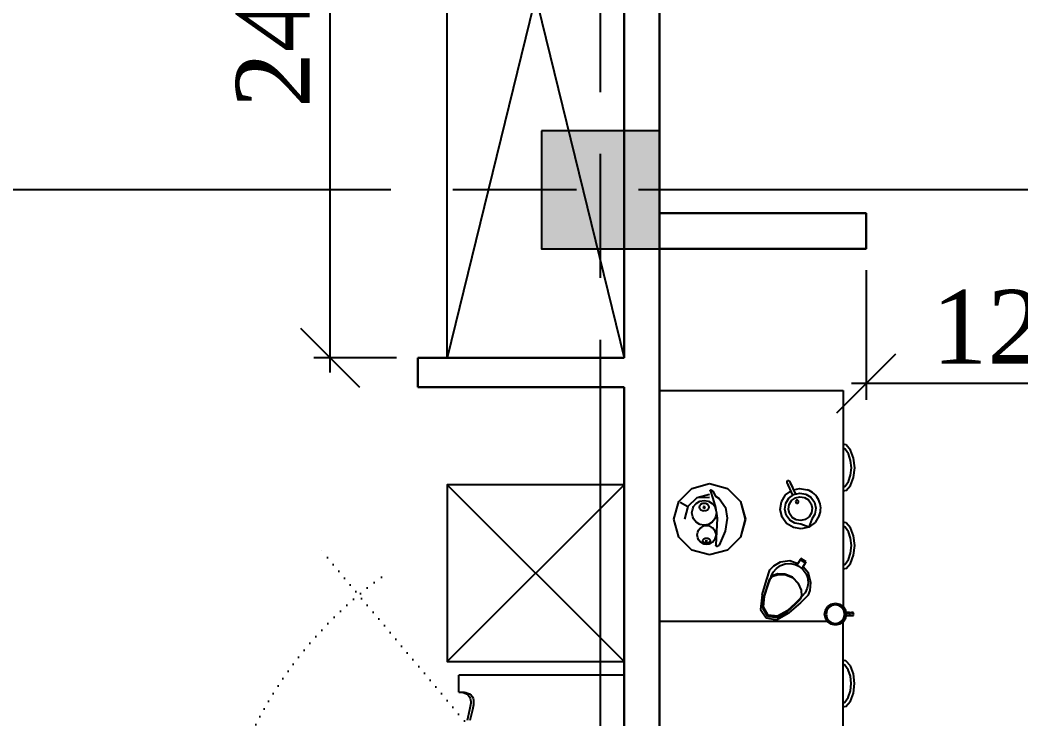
# Model space of a CAD drawing. Header units: inches. Extents: x 2870606 to 3671143, y -733551 to -473558.
# Drawn here: x 3427878 to 3431270, y -514218 to -511848 of the extents above; entities that cross this region are included whole.
import ezdxf

# ---------------------------------------------------------------- set-up
doc = ezdxf.new("R2010")
doc.units = ezdxf.units.IN
doc.header["$MEASUREMENT"] = 0
for name, pattern in [('ACAD_ISO07W100', [3, 0, -3]), ('ACAD_ISO08W100', [36, 24, -3, 6, -3]), ('NIEIOIAY', [0])]:
    doc.linetypes.add(name, pattern=pattern)
doc.styles.add('J~stule', font='dutch.ttf')
doc.dimstyles.new('J~style', dxfattribs={"dimscale": 100, "dimtxt": 2.5, "dimasz": 2, "dimexe": 0.55, "dimexo": 0.725, "dimtad": 1, "dimdec": 0, "dimdsep": 46, "dimtxsty": 'J~stule', "dimblk": 'OBLIQUE', "dimcen": 2, "dimdle": 0.5, "dimadec": 0, "dimazin": 0, "dimtfac": 1, "dimtdec": 0, "dimtmove": 0, "dimatfit": 3, "dimfxl": 1, "dimarcsym": 0})

# ---------------------------------------------------------------- blocks, each defined once
blk = doc.blocks.new('_Oblique')
at = {"color": 0, "linetype": 'ByBlock', "lineweight": -2}
blk.add_line((-0.5, -0.5), (0.5, 0.5), dxfattribs=at)
blk = doc.blocks.new('*D628')
at = {"color": 0, "lineweight": -2, "transparency": 16777216}
for p, q in [((3428928.6, -513043.1), (3428928.6, -510493.1)), ((3429153.2, -510543.1), (3428873.6, -510543.1)), ((3429153.2, -512993.1), (3428873.6, -512993.1))]:
    blk.add_line(p, q, dxfattribs=at)
at = {"layer": 'Defpoints', "color": 0, "lineweight": 35, "transparency": 16777216}
for p in [(3428928.6, -510543.1), (3429225.7, -510543.1), (3429225.7, -512993.1, 58.9)]:
    blk.add_point(p, dxfattribs=at)
at = {"color": 0, "lineweight": -2, "transparency": 16777216, "xscale": 200, "yscale": 200, "zscale": 200}
for p, rotation in [((3428928.6, -510543.1), 90), ((3428928.6, -512993.1), 270)]:
    blk.add_blockref('_Oblique', p, dxfattribs=dict(at, rotation=rotation))
at = {"color": 0, "transparency": 16777216, "insert": (3428735.9, -511768.1), "char_height": 250, "attachment_point": 5, "rotation": 90, "style": 'J~stule'}
blk.add_mtext('2450', dxfattribs=at)
blk = doc.blocks.new('chdhdgh')
at = {"linetype": 'NIEIOIAY'}
for p, q in [((2556735.1, -523660.4), (2556735.1, -525260.4)), ((2557295.1, -525203.4), (2557295.1, -525260.4)), ((2557295.1, -525203.4), (2557295.1, -525260.4)), ((2556735.1, -525260.4), (2557295.1, -525260.4)), ((2556735.1, -525260.4), (2557295.1, -525260.4))]:
    blk.add_line(p, q, dxfattribs=at)
at = {"linetype": 'ACAD_ISO07W100', "ltscale": 10}
blk.add_line((2556735.1, -524460.4), (2557763.6, -525686), dxfattribs=at)
at = {"linetype": 'Continuous'}
for p, q in [((2557249.7, -525143.1), (2557257.7, -525107)), ((2557249.7, -525143.1), (2557257.7, -525107)), ((2557259.5, -525143.1), (2557267.5, -525107)), ((2557259.5, -525143.1), (2557267.5, -525107)), ((2557245.3, -525171.4), (2557245.4, -525165.8)), ((2557245.3, -525171.4), (2557245.4, -525165.8)), ((2557245.4, -525165.8), (2557246, -525160.2)), ((2557245.4, -525165.8), (2557246, -525160.2)), ((2557246, -525160.2), (2557247, -525154.5)), ((2557246, -525160.2), (2557247, -525154.5)), ((2557247, -525154.5), (2557248.3, -525148.8)), ((2557247, -525154.5), (2557248.3, -525148.8)), ((2557248.3, -525148.8), (2557249.7, -525143.1)), ((2557248.3, -525148.8), (2557249.7, -525143.1)), ((2557255.1, -525171.4), (2557255.2, -525165.8)), ((2557255.1, -525171.4), (2557255.2, -525165.8)), ((2557255.2, -525165.8), (2557255.8, -525160.2)), ((2557255.2, -525165.8), (2557255.8, -525160.2)), ((2557255.8, -525160.2), (2557256.9, -525154.5)), ((2557255.8, -525160.2), (2557256.9, -525154.5)), ((2557256.9, -525154.5), (2557258.1, -525148.8)), ((2557256.9, -525154.5), (2557258.1, -525148.8)), ((2557258.1, -525148.8), (2557259.5, -525143.1)), ((2557258.1, -525148.8), (2557259.5, -525143.1)), ((2557245.8, -525176.8), (2557245.3, -525171.4)), ((2557245.8, -525176.8), (2557245.3, -525171.4)), ((2557247.3, -525182), (2557245.8, -525176.8)), ((2557247.3, -525182), (2557245.8, -525176.8)), ((2557249.7, -525187), (2557247.3, -525182)), ((2557249.7, -525187), (2557247.3, -525182)), ((2557254.3, -525192.7), (2557249.7, -525187)), ((2557254.3, -525192.7), (2557249.7, -525187)), ((2557259.7, -525196.9), (2557254.3, -525192.7)), ((2557259.7, -525196.9), (2557254.3, -525192.7)), ((2557255.7, -525176.8), (2557255.1, -525171.4)), ((2557255.7, -525176.8), (2557255.1, -525171.4)), ((2557257.1, -525182), (2557255.7, -525176.8)), ((2557257.1, -525182), (2557255.7, -525176.8)), ((2557259.5, -525187), (2557257.1, -525182)), ((2557259.5, -525187), (2557257.1, -525182)), ((2557264.1, -525192.7), (2557259.5, -525187)), ((2557264.1, -525192.7), (2557259.5, -525187)), ((2557265.6, -525199.9), (2557259.7, -525196.9)), ((2557265.6, -525199.9), (2557259.7, -525196.9)), ((2557269.6, -525196.9), (2557264.1, -525192.7)), ((2557269.6, -525196.9), (2557264.1, -525192.7)), ((2557271.5, -525201.8), (2557265.6, -525199.9)), ((2557271.5, -525201.8), (2557265.6, -525199.9)), ((2557275.5, -525199.9), (2557269.6, -525196.9)), ((2557275.5, -525199.9), (2557269.6, -525196.9)), ((2557281.3, -525201.8), (2557275.5, -525199.9)), ((2557281.3, -525201.8), (2557275.5, -525199.9)), ((2557276.9, -525202.8), (2557271.5, -525201.8)), ((2557276.9, -525202.8), (2557271.5, -525201.8)), ((2557281.3, -525203.3), (2557276.9, -525202.8)), ((2557281.3, -525203.3), (2557276.9, -525202.8)), ((2557286.7, -525202.8), (2557281.3, -525201.8)), ((2557286.7, -525202.8), (2557281.3, -525201.8)), ((2557284.2, -525203.4), (2557281.3, -525203.3)), ((2557284.2, -525203.4), (2557281.3, -525203.3)), ((2557285.3, -525203.4), (2557284.2, -525203.4)), ((2557285.3, -525203.4), (2557284.2, -525203.4)), ((2557291.1, -525203.3), (2557286.7, -525202.8)), ((2557291.1, -525203.3), (2557286.7, -525202.8)), ((2557294, -525203.4), (2557291.1, -525203.3)), ((2557294, -525203.4), (2557291.1, -525203.3)), ((2557295.1, -525203.4), (2557294, -525203.4)), ((2557295.1, -525203.4), (2557294, -525203.4))]:
    blk.add_line(p, q, dxfattribs=at)
at = {"linetype": 'ACAD_ISO07W100', "ltscale": 10}
blk.add_arc((2556735.1, -524460.4), 1400, 305.9998, 54.0002, dxfattribs=at)
blk = doc.blocks.new('*D637')
at = {"color": 0, "lineweight": -2, "transparency": 16777216}
for p, q in [((3430745.4, -512695.6), (3430745.4, -513135.6)), ((3431945.3, -512695.6), (3431945.3, -513135.6)), ((3431995.3, -513080.6), (3430695.4, -513080.6))]:
    blk.add_line(p, q, dxfattribs=at)
at = {"layer": 'Defpoints', "color": 0, "lineweight": 35, "transparency": 16777216}
for p in [(3430745.4, -512623.1), (3431945.3, -512623.1, 58.9), (3430745.4, -513080.6)]:
    blk.add_point(p, dxfattribs=at)
at = {"color": 0, "lineweight": -2, "transparency": 16777216, "xscale": 200, "yscale": 200, "zscale": 200, "rotation": 180}
blk.add_blockref('_Oblique', (3430745.4, -513080.6), dxfattribs=at)
at = {"color": 0, "lineweight": -2, "transparency": 16777216, "xscale": 200, "yscale": 200, "zscale": 200}
blk.add_blockref('_Oblique', (3431945.3, -513080.6), dxfattribs=at)
at = {"color": 0, "transparency": 16777216, "insert": (3431345.4, -512889.7), "char_height": 250, "attachment_point": 5, "style": 'J~stule'}
blk.add_mtext('1200', dxfattribs=at)
blk = doc.blocks.new('dfgtfsdg')
for p, q in [((-1198.7, 647.5), (-1215.9, 632.3)), ((-1171.5, 657.8), (-1198.7, 647.5)), ((-1163.7, 647.7), (-1185.6, 640.4)), ((-1138.6, 661.5), (-1171.5, 657.8)), ((-1138.6, 650.3), (-1163.7, 647.7)), ((-1105.8, 657.8), (-1138.6, 661.5)), ((-1113.5, 647.7), (-1138.6, 650.3)), ((-1091.7, 640.4), (-1113.5, 647.7)), ((-1078.5, 647.5), (-1105.8, 657.8)), ((-1061.4, 632.3), (-1078.5, 647.5)), ((-934.7, 647.5), (-951.9, 632.3)), ((-907.5, 657.8), (-934.7, 647.5)), ((-899.7, 647.7), (-921.6, 640.4)), ((-874.6, 661.5), (-907.5, 657.8)), ((-874.6, 650.3), (-899.7, 647.7)), ((-841.8, 657.8), (-874.6, 661.5)), ((-849.5, 647.7), (-874.6, 650.3)), ((-827.6, 640.4), (-849.5, 647.7)), ((-814.5, 647.5), (-841.8, 657.8)), ((-797.4, 632.3), (-814.5, 647.5)), ((-647, 657.3), (-647.7, 656.6)), ((-647.7, 656.6), (-647.7, 650)), ((-647.7, 650), (-647, 650.4)), ((-647.7, 643.5), (-647.7, 650)), ((-645, 657.7), (-647, 657.3)), ((-647, 650.4), (-647, 655.4)), ((-645, 650.6), (-647, 650.4)), ((-647, 650.4), (-647, 643.5)), ((-642.4, 657.9), (-645, 657.7)), ((-639.8, 657.7), (-642.4, 657.9)), ((-637.9, 657.3), (-639.8, 657.7)), ((-637.9, 650.4), (-639.8, 650.6)), ((-637.2, 656.6), (-637.9, 657.3)), ((-637.9, 655.4), (-637.9, 650.4)), ((-637.9, 643.5), (-637.9, 650.4)), ((-637.9, 650.4), (-637.2, 650)), ((-637.2, 654.8), (-637.2, 656.6)), ((-637.2, 650), (-637.2, 654.8)), ((-637.2, 650), (-637.2, 643.5)), ((-466.9, 646.7), (-484, 631.6)), ((-439.7, 657.1), (-466.9, 646.7)), ((-431.9, 647), (-453.8, 639.6)), ((-406.8, 660.8), (-439.7, 657.1)), ((-406.8, 649.5), (-431.9, 647)), ((-374, 657.1), (-406.8, 660.8)), ((-381.8, 647), (-406.8, 649.5)), ((-359.9, 639.6), (-381.8, 647)), ((-346.8, 646.7), (-374, 657.1)), ((-329.6, 631.6), (-346.8, 646.7)), ((-1401.1, 621.9), (-668.3, 621.9)), ((-1401.1, 0), (-1401.1, 621.9)), ((-1215.9, 632.3), (-1218.5, 621.9)), ((-1201.3, 629), (-1204.9, 621.9)), ((-1185.6, 640.4), (-1201.3, 629)), ((-1076, 629), (-1091.7, 640.4)), ((-1072.4, 621.9), (-1076, 629)), ((-1061.4, 632.3), (-1058.7, 621.9)), ((-951.9, 632.3), (-954.5, 621.9)), ((-937.3, 629), (-940.9, 621.9)), ((-921.6, 640.4), (-937.3, 629)), ((-812, 629), (-827.6, 640.4)), ((-808.3, 621.9), (-812, 629)), ((-797.4, 632.3), (-794.7, 621.9)), ((-676.3, 610), (-668.3, 622)), ((-664.6, 618.3), (-671.4, 608)), ((-668.3, 622), (-656.3, 630)), ((-654.3, 625.1), (-664.6, 618.3)), ((-656.3, 630), (-642.3, 632.8)), ((-642.3, 627.5), (-654.3, 625.1)), ((-647.7, 643.5), (-647.7, 636.9)), ((-647, 643.5), (-647.7, 643.5)), ((-647.7, 636.9), (-647.7, 631.7)), ((-647.7, 636.9), (-647, 636.6)), ((-647, 643.5), (-637.9, 643.5)), ((-647, 636.6), (-647, 643.5)), ((-647, 631.8), (-647, 636.6)), ((-647, 636.6), (-645, 636.3)), ((-642.4, 632.7), (-643.5, 632.5)), ((-642.3, 632.8), (-642.4, 632.7)), ((-642.3, 632.8), (-628.2, 630)), ((-642.3, 629.6), (-629.4, 627)), ((-630.2, 625.1), (-642.3, 627.5)), ((-637.9, 636.6), (-639.8, 636.3)), ((-638.7, 632.1), (-637.9, 631.9)), ((-637.9, 643.5), (-637.9, 636.6)), ((-637.2, 643.5), (-637.9, 643.5)), ((-637.9, 636.6), (-637.2, 636.9)), ((-637.9, 631.9), (-637.9, 636.6)), ((-637.9, 631.9), (-637.6, 631.8)), ((-637.2, 636.9), (-637.2, 643.5)), ((-637.2, 636.9), (-637.2, 631.8)), ((-619.9, 618.3), (-630.2, 625.1)), ((-629.4, 627), (-628.7, 628.6)), ((-629.4, 627), (-618.5, 619.7)), ((-628.2, 630), (-616.2, 622)), ((-613.1, 608), (-619.9, 618.3)), ((-618.5, 619.7), (-617.3, 620.9)), ((-618.5, 619.7), (-611.2, 608.8)), ((-616.2, 622), (-608.2, 610)), ((-615.7, 621.2), (239.7, 621.2)), ((-484, 631.6), (-486.7, 621.2)), ((-469.5, 628.3), (-473.1, 621.2)), ((-453.8, 639.6), (-469.5, 628.3)), ((-344.2, 628.3), (-359.9, 639.6)), ((-340.6, 621.2), (-344.2, 628.3)), ((-329.6, 631.6), (-327, 621.2)), ((-679.1, 595.9), (-676.3, 610)), ((-676.3, 581.8), (-679.1, 595.9)), ((-668.3, 569.9), (-676.3, 581.8)), ((-671.4, 608), (-673.8, 595.9)), ((-673.8, 595.9), (-671.4, 583.9)), ((-671.4, 583.9), (-664.6, 573.6)), ((-619.9, 573.6), (-613.1, 583.9)), ((-611.2, 583.1), (-618.5, 572.1)), ((-608.2, 581.8), (-616.2, 569.9)), ((-610.7, 595.9), (-613.1, 608)), ((-613.1, 583.9), (-610.7, 595.9)), ((-611.2, 608.8), (-609.6, 609.5)), ((-611.2, 608.8), (-608.6, 595.9)), ((-608.6, 595.9), (-611.2, 583.1)), ((-611.2, 583.1), (-609.6, 582.4)), ((-608.6, 595.9), (-606.9, 595.9)), ((-608.2, 610), (-605.4, 595.9)), ((-605.4, 595.9), (-608.2, 581.8)), ((-656.3, 561.9), (-668.3, 569.9)), ((-664.6, 573.6), (-654.3, 566.8)), ((-642.3, 559.1), (-656.3, 561.9)), ((-655.1, 564.9), (-642.3, 562.3)), ((-654.3, 566.8), (-642.3, 564.4)), ((-642.3, 564.4), (-630.2, 566.8)), ((-642.3, 562.3), (-629.4, 564.9)), ((-642.3, 562.3), (-642.3, 560.6)), ((-628.2, 561.9), (-642.3, 559.1)), ((-630.2, 566.8), (-619.9, 573.6)), ((-618.5, 572.1), (-629.4, 564.9)), ((-629.4, 564.9), (-628.7, 563.3)), ((-616.2, 569.9), (-628.2, 561.9)), ((-618.5, 572.1), (-617.3, 571)), ((-617.2, 569.2), (-617.2, 0)), ((-1049.2, 495.4), (-1038.5, 512.9)), ((-1038.5, 512.9), (-1021.9, 524.9)), ((-1029.3, 504.4), (-1016.6, 513.5)), ((-1021.9, 524.9), (-1001.9, 529.7)), ((-1016.6, 513.5), (-1001.4, 517.2)), ((-1001.9, 529.7), (-981.6, 526.5)), ((-1001.4, 517.2), (-986, 514.7)), ((-986, 514.7), (-972.7, 506.5)), ((-981.6, 526.5), (-964.1, 515.7)), ((-976.2, 541.3), (-953.4, 527.3)), ((-964.1, 515.7), (-937.7, 505.7)), ((-953.4, 527.3), (-937.7, 505.7)), ((-749.7, 512.9), (-781.6, 505.2)), ((-722.7, 510), (-749.7, 512.9)), ((-708.2, 504.7), (-722.7, 510)), ((-1068.2, 474.5), (-1064, 500.9)), ((-1052.5, 475.1), (-1049.2, 495.4)), ((-1047.7, 455.1), (-1052.5, 475.1)), ((-1039.9, 475.6), (-1037.5, 491)), ((-1036.3, 460.4), (-1039.9, 475.6)), ((-1037.5, 491), (-1029.3, 504.4)), ((-972.7, 506.5), (-963.5, 493.9)), ((-963.5, 493.9), (-959.8, 478.7)), ((-959.8, 478.7), (-962.3, 463.2)), ((-947.3, 479.2), (-950.5, 458.9)), ((-937.7, 505.7), (-947.3, 479.2)), ((-937.7, 505.7), (-931.5, 479.8)), ((-931.5, 479.8), (-935.7, 453.4)), ((-819.2, 496.8), (-830.6, 479.2)), ((-830.6, 479.2), (-826.2, 476.3)), ((-826.2, 476.3), (-814.8, 494)), ((-826.2, 476.3), (-808.5, 464.9)), ((-814.8, 494), (-819.2, 496.8)), ((-814.8, 494), (-810.3, 491.1)), ((-813.1, 492.9), (-814.8, 494)), ((-814.8, 494), (-797.1, 482.5)), ((-810.3, 491.1), (-797.1, 482.5)), ((-803.7, 474.3), (-792.8, 487.1)), ((-781.6, 505.2), (-802.7, 486.2)), ((-797.1, 482.5), (-801.9, 485.7)), ((-797.1, 482.5), (-798.3, 480.7)), ((-792.8, 487.1), (-779, 496.6)), ((-779, 496.6), (-763.2, 502.2)), ((-763.2, 502.2), (-746.5, 503.5)), ((-723.4, 481.2), (-746.7, 471.4)), ((-746.5, 503.5), (-730, 500.5)), ((-746.3, 470.2), (-723.9, 479.6)), ((-730, 500.5), (-714.9, 493.3)), ((-723.9, 479.6), (-704.9, 481)), ((-703.7, 482.6), (-723.4, 481.2)), ((-714.9, 493.3), (-702.1, 482.4)), ((-708.2, 504.7), (-680.7, 477.7)), ((-704.9, 481), (-695.2, 476.5)), ((-693.6, 477.9), (-703.7, 482.6)), ((-702.1, 482.4), (-701.5, 481.6)), ((-695.2, 476.5), (-678.8, 460)), ((-676.6, 460.8), (-693.6, 477.9)), ((-680.7, 477.7), (-646.8, 438.6)), ((-1092.9, 440.8), (-1088, 443.1)), ((-1091.3, 441.5), (-1083.6, 445.1)), ((-1088.5, 431.3), (-1045.3, 451.1)), ((-1088, 443.1), (-1049.5, 460.8)), ((-1081.3, 446.1), (-1072, 450.4)), ((-1079.8, 435.3), (-1057.5, 445.5)), ((-1063.4, 454.4), (-1068.2, 474.5)), ((-1046.4, 426.9), (-1059.2, 444.7)), ((-1035.6, 438.5), (-1047.7, 455.1)), ((-1027.1, 447.7), (-1036.3, 460.4)), ((-1026, 470.9), (-1028.7, 468)), ((-1028.7, 468), (-1028.6, 463.9)), ((-1028.6, 463.9), (-1025.6, 461.2)), ((-1013.8, 439.6), (-1027.1, 447.7)), ((-1022, 471.1), (-1026, 470.9)), ((-1025.6, 461.2), (-1021.6, 461.4)), ((-1019, 468.3), (-1022, 471.1)), ((-1021.6, 461.4), (-1018.8, 464.3)), ((-1018.8, 464.3), (-1019, 468.3)), ((-970.5, 449.9), (-983.1, 440.7)), ((-961.3, 441.4), (-977.9, 429.3)), ((-962.3, 463.2), (-970.5, 449.9)), ((-950.5, 458.9), (-961.3, 441.4)), ((-935.7, 453.4), (-949.7, 430.7)), ((-824.2, 441.7), (-814.5, 468.8)), ((-819.7, 410.2), (-824.2, 441.7)), ((-813.9, 442.7), (-810.9, 459.1)), ((-812.6, 425.9), (-813.9, 442.7)), ((-810.9, 459.1), (-803.7, 474.3)), ((-808.5, 464.9), (-807.3, 466.7)), ((-767.3, 450.8), (-778.1, 424.3)), ((-776.7, 424.8), (-766.3, 450.3)), ((-746.7, 471.4), (-767.3, 450.8)), ((-766.3, 450.3), (-746.3, 470.2)), ((-678.8, 460), (-653.6, 432.7)), ((-650.5, 432.5), (-676.6, 460.8)), ((-1095.6, 437.9), (-1092.9, 440.8)), ((-1095.4, 433.9), (-1095.6, 437.9)), ((-1092.5, 431.1), (-1095.4, 433.9)), ((-1092.5, 431.1), (-1088.5, 431.3)), ((-1088.5, 431.3), (-1087.8, 431.6)), ((-1087.8, 431.6), (-1086.2, 432.3)), ((-1023.6, 413), (-1046.4, 426.9)), ((-1018.1, 427.8), (-1035.6, 438.5)), ((-997.2, 408.8), (-1023.6, 413)), ((-997.9, 424.6), (-1018.1, 427.8)), ((-998.3, 437.1), (-1013.8, 439.6)), ((-983.1, 440.7), (-998.3, 437.1)), ((-977.9, 429.3), (-997.9, 424.6)), ((-971.3, 415), (-997.2, 408.8)), ((-949.7, 430.7), (-971.3, 415)), ((-806.3, 386.8), (-819.7, 410.2)), ((-807, 410.2), (-812.6, 425.9)), ((-797.5, 396.4), (-807, 410.2)), ((-778.1, 424.3), (-778.4, 400.4)), ((-776.9, 401.8), (-776.7, 424.8)), ((-653.6, 432.7), (-635.3, 400.1)), ((-631.4, 398.7), (-650.5, 432.5)), ((-622.7, 395.9), (-646.8, 438.6)), ((-792.6, 374.3), (-806.3, 386.8)), ((-784.7, 385.5), (-797.5, 396.4)), ((-757.6, 362.1), (-792.6, 374.3)), ((-769.5, 378.3), (-784.7, 385.5)), ((-778.4, 400.4), (-771.8, 382)), ((-770.6, 384), (-776.9, 401.8)), ((-771.8, 382), (-761.9, 372.4)), ((-761, 374.7), (-770.6, 384)), ((-767.6, 377.9), (-769.5, 378.3)), ((-738.8, 367.4), (-761, 374.7)), ((-635.3, 400.1), (-639.1, 368)), ((-635.4, 365.4), (-631.4, 398.7)), ((-631.4, 398.7), (-635.3, 400.1)), ((-629.3, 361.1), (-622.7, 395.9)), ((-761.9, 372.4), (-738.8, 364.7)), ((-707.3, 347.2), (-757.6, 362.1)), ((-703.6, 356.2), (-738.8, 367.4)), ((-738.8, 364.7), (-702.3, 353.1)), ((-707.3, 347.2), (-657.7, 341.8)), ((-666.6, 352.6), (-703.6, 356.2)), ((-702.3, 353.1), (-664, 349.4)), ((-639.1, 368), (-666.6, 352.6)), ((-664, 349.4), (-666.6, 352.6)), ((-664, 349.4), (-635.4, 365.4)), ((-657.7, 341.8), (-629.3, 361.1)), ((-635.4, 365.4), (-639.1, 368)), ((-1068.8, 230.2), (-1024.5, 274.5)), ((-1068.8, 230.2), (-1024.5, 274.4)), ((-1024.5, 274.5), (-964, 290.7)), ((-1024.5, 274.4), (-964, 290.6)), ((-964, 290.7), (-903.5, 274.5)), ((-964, 290.6), (-903.5, 274.4)), ((-903.5, 274.5), (-859.2, 230.2)), ((-903.5, 274.4), (-859.2, 230.2)), ((-1085, 169.7), (-1068.8, 230.2)), ((-1085, 169.7), (-1068.8, 230.2)), ((-1034.1, 201.7), (-1003.7, 223.7)), ((-1003.7, 223.7), (-967.9, 228.9)), ((-967.9, 228.9), (-923.6, 221.8)), ((-923.6, 221.8), (-876.7, 202.3)), ((-859.2, 230.2), (-843, 169.7)), ((-859.2, 230.2), (-843, 169.7)), ((-1068.8, 109.2), (-1085, 169.7)), ((-1068.8, 109.2), (-1085, 169.7)), ((-1062.3, 175.5), (-1062.6, 174.2)), ((-1062.6, 174.2), (-1062.3, 175.5)), ((-1062.6, 174.2), (-1062.3, 175.3)), ((-1062.6, 174.2), (-1062.3, 175.1)), ((-1062.3, 174.7), (-1062.6, 174.2)), ((-1062.6, 174.2), (-1062.3, 174.3)), ((-1062.6, 174.2), (-1062.3, 173.5)), ((-1062.3, 173.9), (-1062.6, 174.2)), ((-1062.6, 174.2), (-1062.3, 172.7)), ((-1062.3, 172.5), (-1062.6, 174.2)), ((-1062.6, 174.2), (-1062.3, 172.3)), ((-1062.3, 172.2), (-1062.6, 174.2)), ((-1062.3, 175.5), (-1062, 176.3)), ((-1062, 176.2), (-1062.3, 175.5)), ((-1061.9, 171.8), (-1062.3, 172.2)), ((-1062, 176.2), (-1061.6, 177.5)), ((-1061.9, 175.8), (-1061.6, 176.6)), ((-1061.9, 172.1), (-1061.6, 172.3)), ((-1061.6, 171.9), (-1061.9, 172.1)), ((-1061.6, 171.5), (-1061.9, 171.8)), ((-1061.6, 177.5), (-1060.7, 179.5)), ((-1061.6, 172.3), (-1060.7, 172.5)), ((-1061.6, 172.3), (-1061.6, 171.9)), ((-1060.7, 171.9), (-1061.6, 172.3)), ((-1061.6, 171.9), (-1061.6, 171.5)), ((-1060.7, 171.9), (-1061.6, 171.9)), ((-1061.6, 171.5), (-1060.3, 171.5)), ((-1060.7, 171.3), (-1061.6, 171.5)), ((-1061.3, 176.5), (-1061.3, 176.8)), ((-1061.3, 175.7), (-1061.3, 176.5)), ((-1060.7, 179.3), (-1061, 178)), ((-1061, 172.4), (-1060.7, 171.9)), ((-1060.8, 179.1), (-1060.7, 179.3)), ((-1058.7, 180.5), (-1060.7, 179.5)), ((-1060.7, 179.3), (-1058.7, 180.5)), ((-1060.7, 179.5), (-1060.5, 179.4)), ((-1060.7, 179.5), (-1060.7, 179.3)), ((-1060.7, 179.3), (-1060.7, 178.3)), ((-1060.7, 171.9), (-1059.1, 172.5)), ((-1060.7, 172.5), (-1060.7, 172.3)), ((-1060.3, 171.5), (-1060.7, 171.9)), ((-1060.7, 171.3), (-1059.7, 171.6)), ((-1060.7, 171.5), (-1060.7, 171.3)), ((-1060.3, 171.5), (-1058.7, 172.2)), ((-1058.7, 172.2), (-1059.7, 171.6)), ((-1059.7, 171.6), (-1059.6, 171.8)), ((-1059.7, 171.6), (-1059.7, 171.8)), ((-1058.7, 180.5), (-1059.1, 180.1)), ((-1059.1, 180.1), (-1059.1, 179.7)), ((-1058.7, 179.9), (-1059.1, 180.1)), ((-1059.1, 172.1), (-1058.7, 172.7)), ((-1059.1, 172.5), (-1059.1, 172.1)), ((-1059.1, 172.1), (-1058.7, 172.3)), ((-1058.7, 180.5), (-1041.8, 189.8)), ((-1058.7, 172.2), (-1034.1, 180.6)), ((-1058.7, 179.9), (-1058.7, 180.5)), ((-1058.7, 173.4), (-1058.7, 172.7)), ((-1058.7, 172.7), (-1058.7, 172.3)), ((-1058.7, 172.3), (-1058.7, 172.2)), ((-1057.2, 172.7), (-1057.2, 173.9)), ((-1037.9, 127), (-1049.4, 169.7)), ((-1041.8, 189.8), (-1034.1, 201.7)), ((-1041.4, 188.8), (-1041.8, 189.8)), ((-1037.9, 127), (-1039, 169.7)), ((-1034.1, 201.7), (-1034.1, 198.6)), ((-1034.1, 180.6), (-1003.7, 189.8)), ((-1025.1, 166.1), (-1017.7, 178.7)), ((-1017.7, 178.7), (-1006.8, 187.1)), ((-1006.8, 187.1), (-999.9, 190.1)), ((-1003.7, 189.8), (-996.1, 190.9)), ((-999.9, 190.1), (-985.9, 193.3)), ((-985.9, 193.3), (-971.9, 190.1)), ((-983.9, 192.8), (-967.9, 195.3)), ((-971.9, 190.1), (-965, 187.1)), ((-967.9, 195.3), (-876.7, 191.2)), ((-965, 187.1), (-954, 178.7)), ((-954, 178.7), (-946.7, 166.1)), ((-941.5, 167.9), (-937.7, 175.3)), ((-937.7, 175.3), (-934.6, 180.2)), ((-934.6, 180.2), (-927.4, 186.6)), ((-927.4, 186.6), (-920, 188.9)), ((-920, 188.9), (-910.7, 191.3)), ((-910.7, 191.3), (-901.4, 188.9)), ((-901.4, 188.9), (-894.1, 186.6)), ((-897.8, 167.9), (-894.8, 170.6)), ((-894.8, 170.6), (-891.2, 171.5)), ((-894.1, 186.6), (-886.8, 180.2)), ((-891.2, 171.5), (-887.7, 170.6)), ((-887.7, 170.6), (-884.7, 167.9)), ((-886.8, 180.2), (-883.7, 175.3)), ((-883.7, 175.3), (-880, 167.9)), ((-876.7, 202.5), (-876.7, 202)), ((-875, 201.8), (-876.7, 202.5)), ((-876.7, 190.9), (-874.8, 190.8)), ((-876.7, 190.9), (-876.7, 190.9)), ((-876.7, 190.9), (-876.7, 190.9)), ((-874.8, 190.8), (-876.7, 190.9)), ((-874.9, 201.5), (-875, 201.8)), ((-874.8, 201.5), (-874.9, 201.5)), ((-874.9, 201.4), (-874.8, 201.5)), ((-874.8, 201.5), (-874.6, 201)), ((-874.8, 190.8), (-874.5, 191.2)), ((-874.1, 200), (-874.6, 201.1)), ((-874.5, 191.1), (-874.2, 191.1)), ((-873.9, 192.2), (-874.2, 191.1)), ((-874.2, 191.1), (-873.7, 191.7)), ((-874.1, 200), (-873.9, 199.2)), ((-873.9, 199.2), (-873.7, 198.7)), ((-873.7, 198.7), (-873.6, 197.9)), ((-873.7, 197.7), (-873.6, 197.1)), ((-873.7, 191.7), (-873.7, 192.4)), ((-873.7, 191.7), (-873.6, 191.9)), ((-873.3, 196.6), (-873.6, 198)), ((-873.5, 192), (-873.6, 191.9)), ((-873.6, 191.9), (-873.5, 192)), ((-873.3, 192.5), (-873.5, 192)), ((-873.2, 193.2), (-873.3, 196.6)), ((-873.2, 193.2), (-873.3, 195.1)), ((-873.3, 194.5), (-873.2, 193.2)), ((-873.2, 193.2), (-873.3, 193.5)), ((-873.2, 193.2), (-873.3, 193.1)), ((-873.3, 192.5), (-873.2, 193.2)), ((-873.2, 193.2), (-873.3, 192.5)), ((-873.3, 192.7), (-873.2, 193.2)), ((-843, 169.7), (-859.2, 109.2)), ((-843, 169.7), (-859.2, 109.2)), ((-1027.7, 151.2), (-1025.1, 166.1)), ((-1025.1, 136.3), (-1027.7, 151.2)), ((-1017.7, 123.7), (-1025.1, 136.3)), ((-1019, 151.2), (-1018, 157.3)), ((-1018, 145), (-1019, 151.2)), ((-1018, 157.3), (-1014.9, 162.6)), ((-1014.9, 139.8), (-1018, 145)), ((-1014.9, 162.6), (-1010.4, 166.1)), ((-1010.4, 136.3), (-1014.9, 139.8)), ((-1010.4, 166.1), (-1005, 167.3)), ((-1005, 135.1), (-1010.4, 136.3)), ((-1005.9, 153.4), (-1006.8, 151.2)), ((-1006.8, 151.2), (-1005.9, 148.9)), ((-1004, 154.3), (-1005.9, 153.4)), ((-1005.9, 148.9), (-1004, 148)), ((-1005, 167.3), (-999.7, 166.1)), ((-999.7, 136.3), (-1005, 135.1)), ((-1004, 154.3), (-1003.4, 154.3)), ((-1002.1, 153.4), (-1004, 154.3)), ((-1004, 148), (-1002.1, 148.9)), ((-1004, 148), (-1003.4, 148)), ((-1002.1, 153.4), (-1001.4, 153.4)), ((-1001.3, 151.2), (-1002.1, 153.4)), ((-1002.1, 148.9), (-1001.3, 151.2)), ((-1002.1, 148.9), (-1001.4, 148.9)), ((-1001.3, 151.2), (-1000.6, 151.2)), ((-999.7, 166.1), (-995.1, 162.6)), ((-995.1, 139.8), (-999.7, 136.3)), ((-995.1, 162.6), (-992.1, 157.3)), ((-992.1, 145), (-995.1, 139.8)), ((-992.1, 157.3), (-991, 151.2)), ((-991, 151.2), (-992.1, 145)), ((-946.7, 136.3), (-954, 123.7)), ((-946.7, 166.1), (-944.1, 151.2)), ((-944.1, 151.2), (-946.7, 136.3)), ((-942.8, 159.2), (-941.5, 167.9)), ((-941.5, 150.5), (-942.8, 159.2)), ((-937.7, 143.1), (-941.5, 150.5)), ((-934.6, 138.2), (-937.7, 143.1)), ((-927.4, 131.8), (-934.6, 138.2)), ((-900.5, 159.2), (-899.8, 163.9)), ((-899.8, 154.5), (-900.5, 159.2)), ((-899.8, 163.9), (-897.8, 167.9)), ((-897.8, 150.5), (-899.8, 154.5)), ((-894.8, 147.9), (-897.8, 150.5)), ((-891.2, 146.9), (-894.8, 147.9)), ((-883.8, 159.2), (-894.2, 159.2)), ((-886.8, 138.2), (-894.1, 131.8)), ((-892.2, 160), (-893.9, 160.3)), ((-893.9, 158.1), (-892.2, 158.4)), ((-891.6, 160.4), (-893, 160.7)), ((-891.6, 158.1), (-893, 157.7)), ((-890.2, 159.9), (-892.2, 160)), ((-892.2, 158.4), (-890.2, 158.6)), ((-889.8, 160.1), (-891.6, 160.4)), ((-889.8, 158.3), (-891.6, 158.1)), ((-887.7, 147.9), (-891.2, 146.9)), ((-888.1, 159.9), (-890.2, 159.9)), ((-890.2, 158.6), (-888.1, 158.6)), ((-887.8, 160.1), (-889.8, 160.1)), ((-887.8, 158.3), (-889.8, 158.3)), ((-885.9, 160), (-888.1, 159.9)), ((-888.1, 158.6), (-885.9, 158.4)), ((-885.6, 160.4), (-887.8, 160.1)), ((-885.6, 158.1), (-887.8, 158.3)), ((-884.7, 150.5), (-887.7, 147.9)), ((-883.7, 143.1), (-886.8, 138.2)), ((-883.7, 160.4), (-885.9, 160)), ((-885.9, 158.4), (-883.7, 158.1)), ((-883.4, 160.8), (-885.6, 160.4)), ((-883.4, 157.6), (-885.6, 158.1)), ((-884.7, 167.9), (-882.7, 163.9)), ((-882.7, 154.5), (-884.7, 150.5)), ((-883.8, 159.2), (-883.7, 160.4)), ((-883.7, 158.1), (-883.8, 159.2)), ((-883.7, 160.4), (-883.4, 160.8)), ((-883.7, 158.1), (-883.4, 157.6)), ((-880, 150.5), (-883.7, 143.1)), ((-883, 160.4), (-883.4, 160.8)), ((-883.4, 157.6), (-883, 158.1)), ((-882.9, 159.2), (-883, 160.4)), ((-883, 158.1), (-882.9, 159.2)), ((-882.7, 163.9), (-882, 159.2)), ((-882, 159.2), (-882.7, 154.5)), ((-880, 167.9), (-878.7, 159.2)), ((-878.7, 159.2), (-880, 150.5)), ((-1024.5, 64.9), (-1068.8, 109.2)), ((-1024.5, 64.9), (-1068.8, 109.2)), ((-1006.7, 95.7), (-1037.9, 127)), ((-1006.8, 115.2), (-1017.7, 123.7)), ((-999.9, 112.3), (-1006.8, 115.2)), ((-985.9, 109.1), (-999.9, 112.3)), ((-971.9, 112.3), (-985.9, 109.1)), ((-965, 115.2), (-971.9, 112.3)), ((-954, 123.7), (-965, 115.2)), ((-920, 129.5), (-927.4, 131.8)), ((-910.7, 127.1), (-920, 129.5)), ((-901.4, 129.5), (-910.7, 127.1)), ((-859.2, 109.2), (-903.5, 64.9)), ((-859.2, 109.2), (-903.5, 64.9)), ((-894.1, 131.8), (-901.4, 129.5)), ((-1021.9, 69.4), (-1006.7, 95.7)), ((-1006.7, 95.7), (-964, 84.3)), ((-964, 48.7), (-1024.5, 64.9)), ((-964, 48.7), (-1024.5, 64.9)), ((-903.5, 64.9), (-964, 48.7)), ((-903.5, 64.9), (-964, 48.7)), ((-1401.1, 0), (1998.5, 0)), ((-1221.7, 0), (334.9, 0))]:
    blk.add_line(p, q)
blk.add_arc((-1001.1, 479.7), 66.4, 67.9421, 161.4614)

msp = doc.modelspace()

# ---------------------------------------------------------------- hatches: boundary and pattern name
h = msp.add_hatch(color=256)
h.dxf.hatch_style = 1
h.paths.add_polyline_path([(3430045.37, -512623.13), (3430045.37, -512223.13), (3429645.37, -512223.13), (3429645.37, -512623.13)])

# ---------------------------------------------------------------- linework, layer by layer
at = {"color": 252, "linetype": 'ACAD_ISO08W100', "ltscale": 70}
for p, q in [((3429845.37, -524692.02), (3429845.37, -496403.85)), ((3441734.29, -512423.13), (3375840.6, -512423.13))]:
    msp.add_line(p, q, dxfattribs=at)
for q in [(3429325.37, -510543.13), (3429925.37, -512993.12, 58.88)]:
    msp.add_line((3429325.37, -512993.12, 58.88), q)
at = {"lineweight": 30}
for p, q in [((3429925.37, -510543.13), (3429925.37, -512993.12)), ((3430045.37, -510543.13), (3430045.37, -521223.13)), ((3429925.37, -512993.12, 58.88), (3429225.73, -512993.12, 58.88)), ((3429225.73, -512993.12, 58.88), (3429225.73, -513093.12, 58.88)), ((3429925.37, -513093.12, 58.88), (3429225.73, -513093.12, 58.88)), ((3429925.37, -513093.12), (3429925.37, -518223.13))]:
    msp.add_line(p, q, dxfattribs=at)
at = {"elevation": 58.88}
msp.add_lwpolyline([(3429325.37, -510543.13), (3429925.37, -512993.12)], dxfattribs=at)
msp.add_lwpolyline([(3429925.37, -510543.13), (3429325.37, -512993.12)])
msp.add_lwpolyline([(3429645.37, -512223.13), (3429645.37, -512623.13), (3430045.37, -512623.13), (3430045.37, -512223.13)], close=True)
at = {"lineweight": 30}
msp.add_lwpolyline([(3430045.37, -512623.13), (3430745.37, -512623.13), (3430745.37, -512503.13), (3430045.37, -512503.13)], dxfattribs=at)
at = {"color": 7, "linetype": 'NIEIOIAY', "elevation": 58.88}
for points in [[(3429925.37, -513423.48), (3429325.37, -513423.48), (3429325.37, -514023.48), (3429925.37, -514023.48), (3429925.37, -513423.48)], [(3429325.37, -513423.48), (3429925.37, -514023.48)], [(3429925.37, -513423.48), (3429325.37, -514023.48)]]:
    msp.add_lwpolyline(points, dxfattribs=at)

# ---------------------------------------------------------------- block references
at = {"rotation": 270}
msp.add_blockref('dfgtfsdg', (3430045.37, -514504.63), dxfattribs=at)
at = {"color": 1, "lineweight": 35, "rotation": 180}
msp.add_blockref('chdhdgh', (5986660.51, -1039330.02, 58.88), dxfattribs=at)

# ---------------------------------------------------------------- dimensions: what is measured, and where the dimension line sits
dim = msp.add_linear_dim(base=(3428928.57, -510543.13), p1=(3429225.73, -512993.12, 58.88), p2=(3429225.73, -510543.13), angle=90, dimstyle='J~style', override={"dimdec": 1, "dimtdec": 1})
dim.commit()
dim.dimension.update_dxf_attribs({"geometry": '*D628', "text_midpoint": (3428735.87, -511768.13)})
dim = msp.add_linear_dim(base=(3430745.37, -513080.57), p1=(3431945.33, -512623.13, 58.88), p2=(3430745.37, -512623.13), dimstyle='J~style', override={"dimdec": 1, "dimtdec": 1})
dim.commit()
dim.dimension.update_dxf_attribs({"geometry": '*D637', "text_midpoint": (3431345.35, -512889.69)})

doc.saveas('drawing.dxf')
